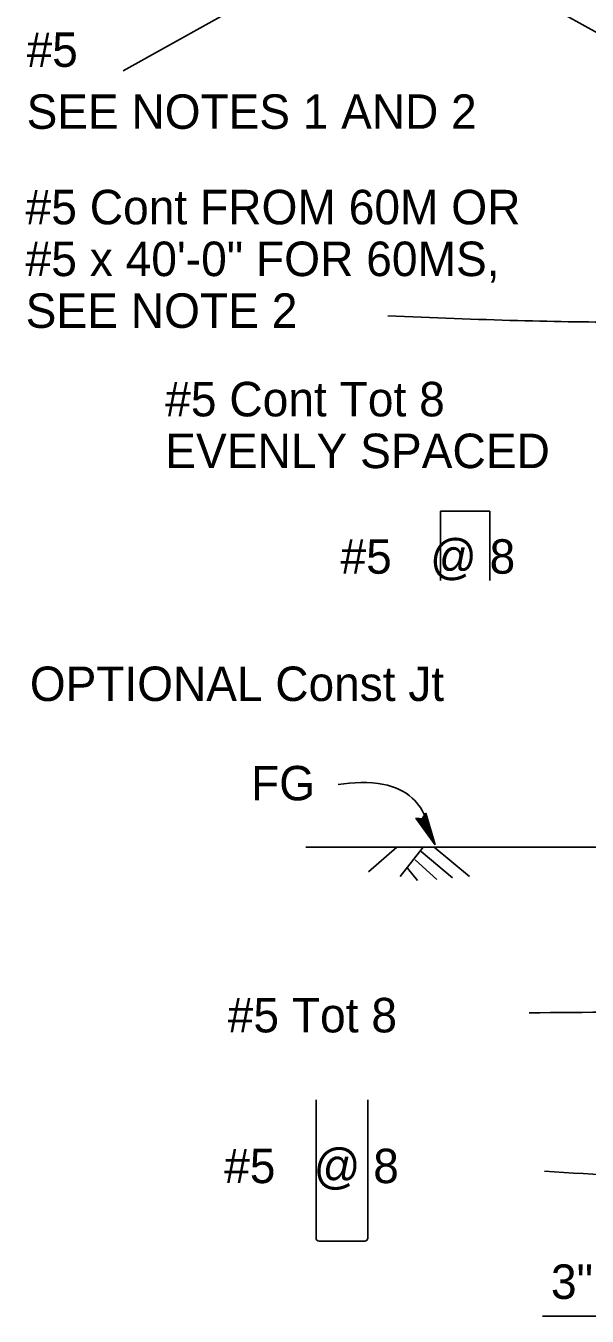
# Model space of a CAD drawing. Extents: x -893 to 867, y -474 to 712.
# Drawn here: x -155.7 to -41.5, y 225.3 to 487.8 of the extents above; entities that cross this region are included whole.
import ezdxf

# ---------------------------------------------------------------- set-up
doc = ezdxf.new("R2010")
doc.units = 0
doc.layers.add('str_Grades-Finish-Grade-A', color=7, linetype='Continuous')
doc.layers.add('str_Text-A', color=7, linetype='Continuous')

msp = doc.modelspace()

# ---------------------------------------------------------------- linework, layer by layer
at = {"layer": 'str_Grades-Finish-Grade-A'}
for p, q in [((-4.82, 320.74), (-98.73, 320.74)), ((-80.28, 320.75), (-85.98, 315.68)), ((-85.98, 320.74), (-45.98, 320.74)), ((-74.87, 320.71), (-79.57, 314.73)), ((-72.68, 320.69), (-65.47, 314.76)), ((-76.51, 318.16), (-72.11, 314.16)), ((-75.33, 319.81), (-68.89, 314.51)), ((-78.07, 316.45), (-76.01, 313.92))]:
    msp.add_line(p, q, dxfattribs=at)
at = {"layer": 'str_Text-A'}
for p, q in [((-96.02, 500.86), (-135.95, 478.65)), ((-65.56, 500.86), (-25.63, 478.65)), ((-71.37, 389.04), (-61.31, 389.04)), ((-71.37, 374.96), (-71.37, 389.04)), ((-61.31, 374.96), (-61.31, 389.04)), ((-75.71, 326.57), (-76.35, 326.63)), ((-72.47, 321.19), (-76.35, 326.63)), ((-72.47, 321.19), (-76.03, 326.6)), ((-75.71, 326.57), (-72.47, 321.19)), ((-75.06, 326.51), (-75.71, 326.57)), ((-75.39, 326.54), (-72.47, 321.19)), ((-74.72, 327.05), (-75.06, 326.51)), ((-75.06, 326.51), (-72.47, 321.19)), ((-72.47, 321.19), (-74.89, 326.78)), ((-74.72, 327.05), (-74.37, 327.6)), ((-72.47, 321.19), (-74.72, 327.05)), ((-74.54, 327.33), (-72.47, 321.19)), ((-74.37, 327.6), (-72.47, 321.19)), ((-96.69, 269.33), (-96.69, 241.21)), ((-86.16, 269.33), (-86.16, 241.21)), ((-96.06, 240.58), (-86.78, 240.58)), ((-50.64, 225.32), (-4.82, 225.32))]:
    msp.add_line(p, q, dxfattribs=at)
for centre, start, end in [((-96.06, 241.21), 180, 270), ((-86.78, 241.21), 270, 0)]:
    msp.add_arc(centre, 0.625, start, end, dxfattribs=at)
for points in [[(-82.09, 428.77), (13.43, 424.55), (20.21, 444), (62.36, 458.35)], [(-53.32, 287.04), (55.79, 287.31), (20, 303.69), (11.25, 314.03)], [(-50.19, 254.8), (49.67, 248.37), (13.88, 264.74), (6.61, 271.05)]]:
    msp.add_open_spline(points, degree=2, dxfattribs=at)
msp.add_spline([(-72.47, 321.19), (-77.11, 330.71), (-82.91, 333.49), (-92.19, 333.49)], degree=3, dxfattribs=at)

# ---------------------------------------------------------------- texts
for s, height, p in [('#5', 7, (-155.56, 479.43)), ('SEE NOTES 1 AND 2', 7, (-155.56, 466.83)), ('#5 Cont FROM 60M OR', 7.02, (-155.77, 447.4)), ('#5 x 40\'-0" FOR 60MS,', 7.02, (-155.77, 436.87)), ('SEE NOTE 2', 7.02, (-155.77, 426.34)), ('#5 Cont Tot 8', 7.02, (-127.37, 408.34)), ('EVENLY SPACED', 7.02, (-127.37, 397.81)), ('#5   @ 8', 7, (-91.69, 376.34)), ('OPTIONAL Const Jt', 7, (-154.9, 350.45)), ('FG', 7, (-109.9, 330.24)), ('#5 Tot 8', 7.02, (-114.65, 283.04)), ('#5   @ 8', 7, (-115.36, 252.38)), ('3" Min', 7.02, (-48.89, 228.83))]:
    msp.add_text(s, height=height, dxfattribs=at).set_placement(p)

doc.saveas('drawing.dxf')
